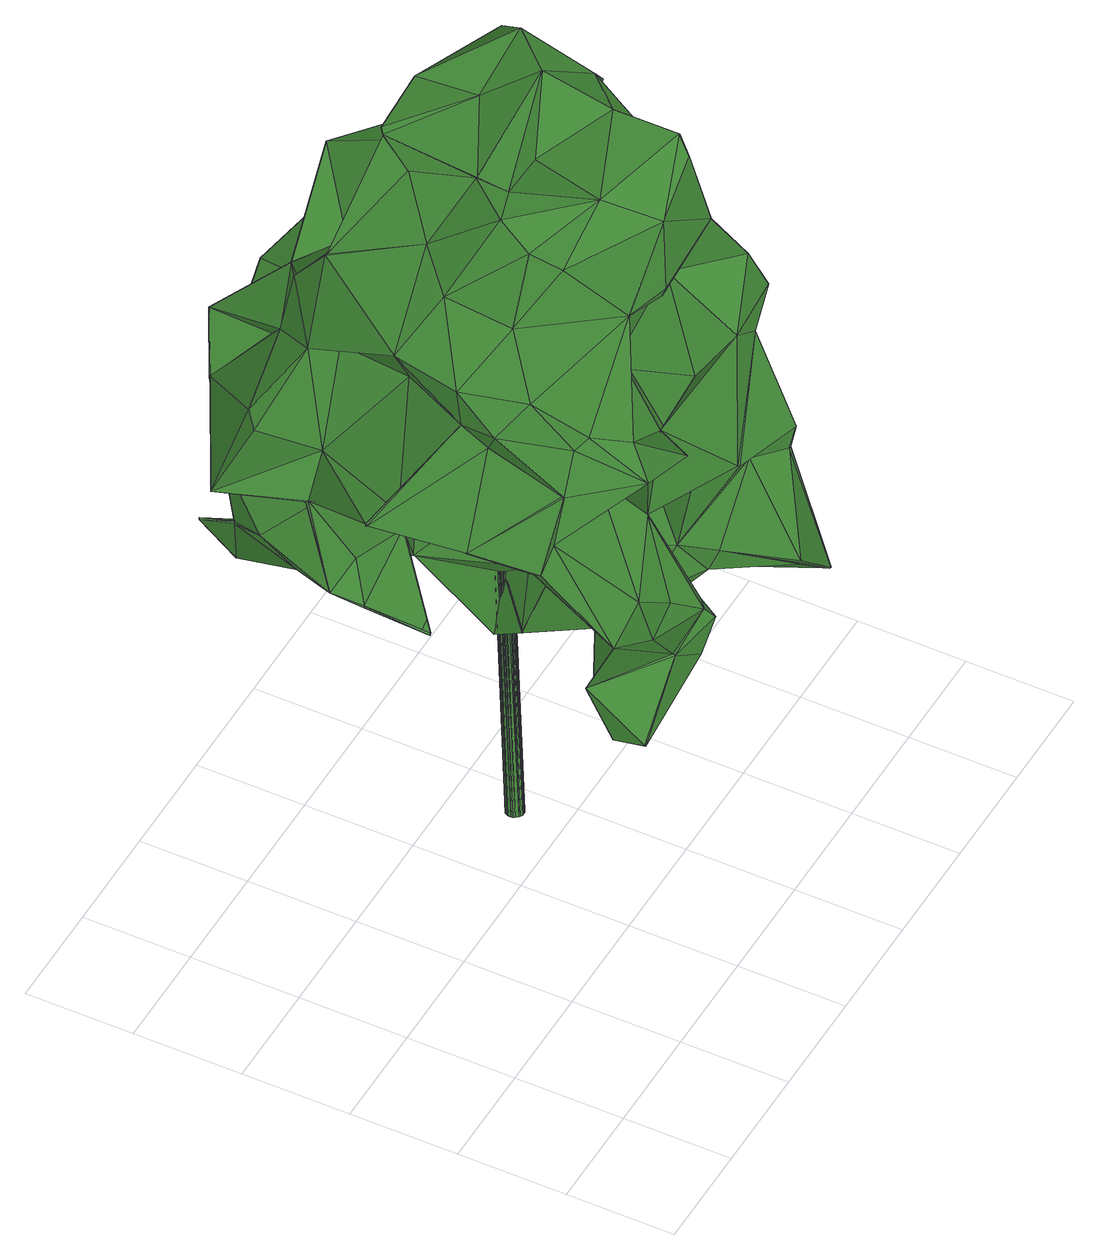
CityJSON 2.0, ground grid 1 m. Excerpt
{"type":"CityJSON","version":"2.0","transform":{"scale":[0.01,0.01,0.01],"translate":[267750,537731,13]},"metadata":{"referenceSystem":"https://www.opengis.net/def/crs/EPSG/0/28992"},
"CityObjects":{
"tree1":{"type":"SolitaryVegetationObject","attributes":{"gtid":423,"crown_width_m":4.79,"crown_median_z":17.97,"crown_r50_m":0.259,"crown_porosity":0.924,"trunk_H_m":4.53,"trunk_DBH_m":0.161,"trunk_radius_m":0.0807,"trunk_base_height_m":13.44,"original_gtid":"424"},"geometry":[{"type":"Solid","lod":"3","boundaries":[[[[0,1,2]],[[3,4,5]],[[6,7,8]],[[9,10,11]],[[12,13,14]],[[15,16,17]],[[18,19,20]],[[21,16,15]],[[22,23,24]],[[25,26,27]],[[28,29,30]],[[31,32,33]],[[34,35,36]],[[28,30,37]],[[38,39,40]],[[15,41,11]],[[42,43,44]],[[45,1,46]],[[47,19,48]],[[49,29,28]],[[50,51,52]],[[53,54,55]],[[56,57,58]],[[59,60,61]],[[62,63,64]],[[64,65,66]],[[67,68,69]],[[67,69,70]],[[41,71,72]],[[55,73,74]],[[75,59,57]],[[76,77,78]],[[16,79,17]],[[80,81,82]],[[83,84,85]],[[17,71,15]],[[86,87,88]],[[89,37,30]],[[28,37,49]],[[46,36,45]],[[90,91,92]],[[93,94,95]],[[82,86,96]],[[97,86,82]],[[98,90,92]],[[99,100,101]],[[102,84,78]],[[68,67,43]],[[55,74,103]],[[104,105,106]],[[107,104,106]],[[43,108,68]],[[109,110,111]],[[91,112,12]],[[113,114,115]],[[116,117,118]],[[89,49,37]],[[119,120,121]],[[45,33,32]],[[122,47,50]],[[123,124,125]],[[126,49,89]],[[127,19,18]],[[59,61,58]],[[58,57,59]],[[128,129,124]],[[130,114,83]],[[90,75,131]],[[8,24,132]],[[7,133,22]],[[64,66,62]],[[134,135,136]],[[123,137,128]],[[123,128,124]],[[138,139,140]],[[5,141,3]],[[142,141,5]],[[143,144,145]],[[146,145,144]],[[147,9,11]],[[11,10,15]],[[111,80,11]],[[148,116,61]],[[149,132,24]],[[150,34,151]],[[152,133,153]],[[50,47,51]],[[154,155,156]],[[99,40,109]],[[157,40,99]],[[103,158,159]],[[54,141,142]],[[160,79,16]],[[161,162,163]],[[67,70,44]],[[122,164,62]],[[122,62,20]],[[67,44,43]],[[165,44,70]],[[137,93,128]],[[130,166,78]],[[32,1,45]],[[15,10,21]],[[128,167,168]],[[71,17,33]],[[146,143,161]],[[68,108,129]],[[124,129,108]],[[169,27,26]],[[3,141,54]],[[170,121,171]],[[125,105,123]],[[34,172,173]],[[85,164,174]],[[122,174,164]],[[53,155,175]],[[176,177,134]],[[149,155,132]],[[178,179,180]],[[167,95,181]],[[176,134,136]],[[176,136,130]],[[74,73,103]],[[55,54,73]],[[142,73,54]],[[140,182,138]],[[22,24,8]],[[61,183,184]],[[185,186,187]],[[157,106,40]],[[188,125,189]],[[100,151,34]],[[99,151,100]],[[126,89,190]],[[54,53,25]],[[54,25,191]],[[22,8,7]],[[165,192,193]],[[194,22,195]],[[177,196,192]],[[197,130,83]],[[197,176,130]],[[142,198,135]],[[199,200,158]],[[128,93,167]],[[0,2,201]],[[77,14,102]],[[89,30,118]],[[86,202,203]],[[5,198,142]],[[148,24,116]],[[149,24,148]],[[167,181,23]],[[71,33,45]],[[15,71,41]],[[97,82,81]],[[204,90,131]],[[29,205,118]],[[53,55,159]],[[206,164,85]],[[134,192,165]],[[177,192,134]],[[54,191,3]],[[207,208,209]],[[135,198,156]],[[135,156,136]],[[197,210,176]],[[23,117,116]],[[91,14,169]],[[146,211,145]],[[46,212,34]],[[4,27,213]],[[3,27,4]],[[206,63,164]],[[50,214,122]],[[215,216,217]],[[31,33,79]],[[166,213,76]],[[166,218,213]],[[219,120,119]],[[61,116,58]],[[116,24,23]],[[85,174,220]],[[203,220,87]],[[203,87,86]],[[7,6,153]],[[138,81,38]],[[118,221,89]],[[117,89,221]],[[117,221,118]],[[109,40,110]],[[202,222,223]],[[224,222,202]],[[147,80,82]],[[220,83,85]],[[225,219,13]],[[225,13,12]],[[187,186,226]],[[83,220,197]],[[174,227,220]],[[228,101,100]],[[194,195,209]],[[78,166,76]],[[173,172,229]],[[107,230,104]],[[152,231,133]],[[169,213,27]],[[153,133,7]],[[38,139,138]],[[58,205,56]],[[8,232,6]],[[200,6,232]],[[233,108,43]],[[99,101,157]],[[234,117,23]],[[80,111,81]],[[79,160,31]],[[235,236,204]],[[237,183,61]],[[133,231,22]],[[238,239,100]],[[21,240,16]],[[26,241,98]],[[43,42,224]],[[158,242,199]],[[135,242,158]],[[228,243,101]],[[128,208,129]],[[168,208,128]],[[48,240,51]],[[156,213,218]],[[84,244,245]],[[132,155,232]],[[132,232,8]],[[224,42,222]],[[177,203,202]],[[202,223,177]],[[174,122,214]],[[83,244,84]],[[16,240,246]],[[243,181,101]],[[49,247,29]],[[219,84,13]],[[195,248,152]],[[231,152,248]],[[231,248,195]],[[177,176,210]],[[177,210,203]],[[166,156,218]],[[93,95,167]],[[167,23,22]],[[137,94,93]],[[249,94,137]],[[250,160,251]],[[126,190,239]],[[252,247,239]],[[252,239,238]],[[100,239,190]],[[205,29,247]],[[205,247,252]],[[12,112,225]],[[147,51,9]],[[208,194,209]],[[44,165,222]],[[165,193,222]],[[44,222,42]],[[102,78,77]],[[160,250,171]],[[170,171,250]],[[86,253,96]],[[82,96,253]],[[20,19,122]],[[254,243,228]],[[84,119,206]],[[85,84,206]],[[35,71,36]],[[154,186,155]],[[226,186,154]],[[73,142,135]],[[134,165,135]],[[171,121,120]],[[237,161,149]],[[61,161,237]],[[103,73,135]],[[69,135,165]],[[70,69,165]],[[11,255,111]],[[109,111,255]],[[103,135,158]],[[143,211,98]],[[107,106,157]],[[203,210,220]],[[9,256,10]],[[78,114,130]],[[241,53,175]],[[98,175,143]],[[98,241,175]],[[257,189,125]],[[49,126,239]],[[168,194,208]],[[135,69,242]],[[212,56,172]],[[212,172,34]],[[258,131,75]],[[97,182,86]],[[202,86,182]],[[91,169,92]],[[98,259,90]],[[211,259,98]],[[227,88,87]],[[224,233,43]],[[260,120,225]],[[225,236,260]],[[91,90,204]],[[91,204,112]],[[136,166,130]],[[136,156,166]],[[254,228,100]],[[65,119,121]],[[219,225,120]],[[82,253,147]],[[227,174,261]],[[104,230,249]],[[103,262,55]],[[159,55,262]],[[159,262,103]],[[56,263,57]],[[195,22,231]],[[2,131,201]],[[48,19,127]],[[250,127,18]],[[170,250,18]],[[113,244,83]],[[234,100,190]],[[149,254,264]],[[254,183,264]],[[254,184,183]],[[97,138,182]],[[226,4,187]],[[147,253,51]],[[156,226,154]],[[161,163,149]],[[51,240,9]],[[236,235,260]],[[220,210,197]],[[113,83,114]],[[45,36,71]],[[35,150,151]],[[46,1,212]],[[173,100,34]],[[99,109,151]],[[102,13,84]],[[102,265,13]],[[32,31,260]],[[123,105,249]],[[137,123,249]],[[106,105,125]],[[104,249,105]],[[94,249,95]],[[131,258,201]],[[266,20,66]],[[238,100,229]],[[171,31,160]],[[171,260,31]],[[171,120,260]],[[256,240,21]],[[9,240,256]],[[138,97,81]],[[143,175,162]],[[79,33,17]],[[76,213,169]],[[207,68,208]],[[129,208,68]],[[212,263,56]],[[267,268,269]],[[270,269,268]],[[2,1,32]],[[261,174,214]],[[32,260,2]],[[2,260,235]],[[234,190,117]],[[118,205,116]],[[58,116,205]],[[52,51,253]],[[245,244,113]],[[2,271,131]],[[235,271,2]],[[227,261,88]],[[246,240,48]],[[112,204,225]],[[236,225,204]],[[62,164,63]],[[245,216,115]],[[182,140,272]],[[158,200,159]],[[202,272,224]],[[139,189,140]],[[188,189,139]],[[0,273,212]],[[212,1,0]],[[143,145,211]],[[207,209,274]],[[273,263,212]],[[0,263,273]],[[23,181,234]],[[124,257,125]],[[124,108,257]],[[76,169,77]],[[86,88,253]],[[184,100,148]],[[61,184,148]],[[233,140,189]],[[233,189,257]],[[95,249,230]],[[95,230,107]],[[173,229,100]],[[214,50,275]],[[22,194,167]],[[168,167,194]],[[153,200,152]],[[153,6,200]],[[159,200,155]],[[53,159,155]],[[182,276,202]],[[272,202,276]],[[272,276,182]],[[140,233,272]],[[224,272,233]],[[30,29,118]],[[234,148,100]],[[89,117,190]],[[107,181,95]],[[157,181,107]],[[233,257,108]],[[122,19,47]],[[149,163,155]],[[204,271,235]],[[84,219,119]],[[255,277,179]],[[143,162,161]],[[181,148,234]],[[243,148,181]],[[72,71,278]],[[255,11,72]],[[41,72,11]],[[50,52,275]],[[253,88,275]],[[253,275,52]],[[143,146,144]],[[220,227,87]],[[222,196,223]],[[223,196,177]],[[222,193,196]],[[193,192,196]],[[26,25,241]],[[34,150,35]],[[34,36,46]],[[20,266,18]],[[198,226,156]],[[5,4,226]],[[198,5,226]],[[214,275,261]],[[148,243,254]],[[261,275,88]],[[48,51,47]],[[237,264,183]],[[149,264,237]],[[148,254,149]],[[184,254,100]],[[147,11,80]],[[49,239,247]],[[10,256,21]],[[16,251,160]],[[252,238,229]],[[81,111,39]],[[207,274,68]],[[175,186,185]],[[163,175,185]],[[246,251,16]],[[127,251,48]],[[246,48,251]],[[163,156,155]],[[178,180,151]],[[151,109,178]],[[255,178,109]],[[279,280,115]],[[115,280,281]],[[115,281,268]],[[279,115,216]],[[157,101,181]],[[113,217,245]],[[215,217,113]],[[62,66,20]],[[57,263,75]],[[59,282,60]],[[63,65,64]],[[0,201,263]],[[209,195,152]],[[69,68,274]],[[281,269,270]],[[131,271,204]],[[127,250,251]],[[26,283,169]],[[92,169,283]],[[98,283,26]],[[92,283,98]],[[77,169,14]],[[12,14,91]],[[200,284,152]],[[209,284,242]],[[152,284,209]],[[242,284,199]],[[200,199,284]],[[179,277,180]],[[180,277,151]],[[170,266,121]],[[170,18,266]],[[242,69,274]],[[209,242,274]],[[255,179,178]],[[75,90,282]],[[40,39,110]],[[38,81,39]],[[59,75,282]],[[156,185,213]],[[4,213,185]],[[187,4,185]],[[156,163,185]],[[155,186,175]],[[110,39,111]],[[191,27,3]],[[25,27,191]],[[121,66,65]],[[266,66,121]],[[119,285,206]],[[206,285,63]],[[65,285,119]],[[63,285,65]],[[78,245,114]],[[84,245,78]],[[114,245,115]],[[125,188,106]],[[40,106,188]],[[200,232,155]],[[38,188,139]],[[188,38,40]],[[163,162,175]],[[90,259,60]],[[61,60,161]],[[90,60,282]],[[146,60,211]],[[146,161,60]],[[211,60,259]],[[113,268,215]],[[113,115,268]],[[279,216,215]],[[53,241,25]],[[281,270,268]],[[280,279,267]],[[215,268,267]],[[215,267,279]],[[245,217,216]],[[72,277,255]],[[72,278,277]],[[151,277,35]],[[71,277,278]],[[71,35,277]],[[205,229,172]],[[205,252,229]],[[205,172,56]],[[263,201,75]],[[258,75,201]],[[281,280,269]],[[267,269,280]],[[102,14,265]],[[265,14,13]],[[286,287,288]],[[286,288,289]],[[289,288,290]],[[289,290,291]],[[288,287,292]],[[288,292,290]],[[290,292,293]],[[290,293,291]],[[292,287,294]],[[292,294,293]],[[293,294,295]],[[293,295,291]],[[294,287,296]],[[294,296,295]],[[295,296,297]],[[295,297,291]],[[296,287,298]],[[296,298,297]],[[297,298,299]],[[297,299,291]],[[298,287,300]],[[298,300,299]],[[299,300,301]],[[299,301,291]],[[300,287,302]],[[300,302,301]],[[301,302,303]],[[301,303,291]],[[302,287,304]],[[302,304,303]],[[303,304,305]],[[303,305,291]],[[304,287,306]],[[304,306,305]],[[305,306,307]],[[305,307,291]],[[306,287,308]],[[306,308,307]],[[307,308,309]],[[307,309,291]],[[308,287,310]],[[308,310,309]],[[309,310,311]],[[309,311,291]],[[310,287,312]],[[310,312,311]],[[311,312,313]],[[311,313,291]],[[312,287,314]],[[312,314,313]],[[313,314,315]],[[313,315,291]],[[314,287,316]],[[314,316,315]],[[315,316,317]],[[315,317,291]],[[316,287,318]],[[316,318,317]],[[317,318,319]],[[317,319,291]],[[318,287,320]],[[318,320,319]],[[319,320,321]],[[319,321,291]],[[320,287,322]],[[320,322,321]],[[321,322,323]],[[321,323,291]],[[322,287,324]],[[322,324,323]],[[323,324,325]],[[323,325,291]],[[324,287,326]],[[324,326,325]],[[325,326,327]],[[325,327,291]],[[326,287,328]],[[326,328,327]],[[327,328,329]],[[327,329,291]],[[328,287,330]],[[328,330,329]],[[329,330,331]],[[329,331,291]],[[330,287,332]],[[330,332,331]],[[331,332,333]],[[331,333,291]],[[332,287,334]],[[332,334,333]],[[333,334,335]],[[333,335,291]],[[334,287,286]],[[334,286,335]],[[335,286,289]],[[335,289,291]]]]}]}
},
"vertices":[
[139,198,603],[126,185,631],[126,216,632],[146,469,391],[151,438,397],[234,441,323],[267,260,247],[276,238,251],[260,231,268],[346,156,797],[334,115,806],[370,114,703],[87,392,603],[159,401,628],[152,462,552],[285,113,775],[257,157,804],[206,164,764],[227,342,820],[301,292,823],[234,347,820],[337,126,824],[283,141,298],[249,116,371],[257,198,363],[149,438,396],[142,411,401],[149,438,398],[83,24,389],[84,79,429],[87,55,378],[153,246,742],[114,214,682],[159,186,728],[205,85,556],[213,103,588],[185,129,606],[85,24,387],[399,118,563],[430,94,586],[400,89,559],[284,110,700],[502,348,448],[515,317,416],[494,336,395],[152,166,656],[174,137,597],[357,283,856],[323,245,854],[135,23,448],[379,312,826],[375,224,815],[433,247,747],[157,381,361],[192,459,309],[211,437,305],[113,136,507],[111,203,503],[166,170,446],[142,229,510],[164,290,445],[168,171,446],[310,348,739],[249,302,681],[263,290,744],[195,315,727],[220,315,796],[479,305,352],[475,275,343],[403,344,325],[438,371,329],[248,125,693],[290,117,683],[271,460,310],[265,453,311],[98,259,534],[192,430,527],[152,463,550],[210,467,560],[184,184,793],[388,158,655],[411,129,617],[439,200,634],[313,430,643],[226,426,635],[312,439,693],[440,285,625],[406,325,607],[378,304,697],[184,25,406],[110,349,497],[62,414,520],[109,351,496],[381,38,331],[377,8,343],[344,92,354],[364,234,684],[440,210,612],[106,327,405],[328,67,477],[250,109,470],[325,99,485],[184,480,595],[267,424,317],[407,61,431],[409,61,431],[406,54,460],[379,83,434],[453,225,377],[357,83,594],[429,92,586],[403,97,642],[72,379,598],[271,363,616],[296,450,544],[303,409,515],[217,140,391],[214,81,404],[118,90,391],[171,392,685],[162,361,729],[164,360,729],[300,351,819],[415,85,342],[434,138,322],[443,111,437],[206,23,431],[226,254,812],[389,111,288],[428,196,304],[310,499,532],[57,268,555],[264,226,343],[277,239,252],[371,446,416],[327,398,356],[329,451,447],[400,26,315],[385,177,552],[374,147,522],[391,210,479],[193,460,311],[270,461,311],[111,298,397],[115,239,389],[114,239,390],[116,239,391],[375,187,717],[261,146,406],[270,249,418],[217,55,591],[259,102,562],[275,255,316],[269,260,248],[238,375,323],[230,315,345],[267,381,418],[329,66,476],[269,374,321],[238,375,321],[191,214,812],[165,290,444],[140,320,418],[233,314,421],[306,377,728],[427,413,380],[274,427,496],[342,102,329],[378,152,351],[115,431,504],[219,314,798],[181,277,764],[144,140,513],[228,144,514],[334,379,728],[152,350,380],[379,474,529],[385,411,496],[337,111,552],[314,176,552],[278,109,547],[318,118,371],[391,237,568],[194,234,521],[210,169,499],[169,377,428],[159,381,362],[152,408,400],[397,114,484],[412,151,442],[231,50,417],[144,468,391],[372,414,422],[435,315,414],[331,164,358],[282,217,359],[357,379,480],[340,411,615],[267,424,319],[272,365,330],[239,321,337],[56,266,554],[439,332,530],[427,362,562],[129,346,540],[145,85,419],[259,392,648],[384,238,363],[401,201,324],[328,253,366],[384,410,585],[111,298,399],[158,138,556],[179,405,481],[341,303,801],[251,308,568],[230,377,511],[213,366,572],[180,403,482],[169,393,685],[393,394,664],[180,55,416],[483,344,456],[409,329,527],[483,342,456],[132,361,648],[234,411,324],[379,361,694],[315,127,513],[196,89,426],[383,38,333],[262,231,268],[273,255,316],[420,234,412],[252,109,386],[158,281,630],[151,341,645],[169,290,451],[199,61,435],[201,31,440],[335,186,826],[142,378,378],[326,367,359],[351,177,461],[259,393,646],[210,422,576],[280,229,797],[135,25,449],[266,226,342],[378,7,344],[224,254,813],[224,224,811],[159,56,430],[417,246,734],[294,222,461],[349,144,647],[338,126,823],[401,180,411],[55,267,554],[138,320,420],[118,274,692],[342,313,724],[234,411,322],[110,202,505],[254,282,481],[182,421,594],[228,342,818],[342,278,527],[315,321,599],[399,325,546],[373,324,617],[98,259,536],[393,298,485],[159,140,556],[382,326,359],[399,256,738],[409,327,527],[264,156,649],[264,155,651],[290,350,482],[328,365,487],[382,408,584],[167,290,452],[167,377,429],[310,309,405],[199,335,640],[283,245,44],[275,245,44],[283,247,44],[289,265,497],[289,267,497],[281,264,497],[282,249,44],[288,269,496],[280,251,44],[287,270,496],[279,252,44],[285,272,496],[277,253,44],[283,272,496],[275,253,44],[281,272,496],[273,253,44],[279,272,496],[271,252,44],[277,271,496],[269,251,44],[275,270,497],[268,249,44],[274,268,497],[267,247,44],[273,266,497],[267,245,44],[273,264,497],[267,243,44],[273,262,497],[268,241,44],[274,260,497],[270,239,44],[276,258,497],[271,238,44],[277,257,497],[273,237,44],[279,257,497],[275,237,44],[281,256,497],[277,237,44],[283,257,497],[279,238,44],[285,258,497],[281,240,44],[287,259,497],[282,241,44],[288,261,497],[283,243,44],[289,263,497]
]}
